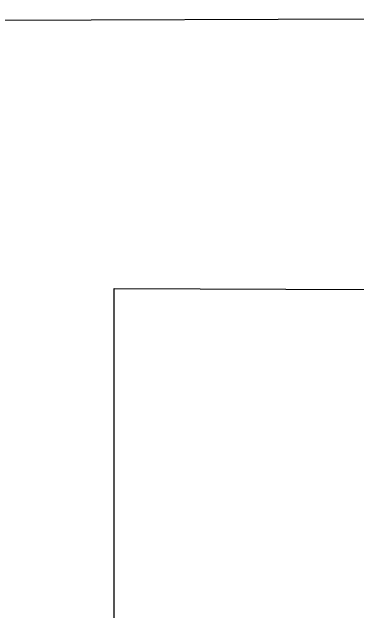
# Model space of a CAD drawing. Header units: millimetres. Extents: x 6110 to 6704, y -2661 to -1821.
# Drawn here: x 6586.62 to 6596.16, y -2183.66 to -2167.08 of the extents above; entities that cross this region are included whole.
import ezdxf

# ---------------------------------------------------------------- set-up
doc = ezdxf.new("R2010")
doc.units = ezdxf.units.MM
doc.header["$LTSCALE"] = 0.1
doc.linetypes.add('HIDDEN2', pattern=[4.7625, 3.175, -1.5875])
doc.layers.add('1', color=4, linetype='HIDDEN2', lineweight=13)
doc.layers.add('DIM', color=3, linetype='Continuous', lineweight=9)

msp = doc.modelspace()

# ---------------------------------------------------------------- hatches: boundary and pattern name
at = {"layer": 'DIM'}
h = msp.add_hatch(dxfattribs=at)
h.set_pattern_fill('ANSI31', color=2)
edge = h.paths.add_edge_path()
edge.add_line((6619.617, -2595.98), (6619.617, -1962.206))
edge.add_line((6634.617, -1966.11), (6619.617, -1966.11))
edge.add_line((6634.617, -2610.98), (6634.617, -1966.11))
edge.add_line((6634.617, -2610.98), (6184.457, -2610.98))
edge.add_line((6619.617, -2595.98), (6184.457, -2595.98))
edge.add_line((6184.457, -2610.98), (6184.457, -2595.98))

# ---------------------------------------------------------------- linework, layer by layer
at = {"layer": '1', "color": 7, "linetype": 'Continuous', "lineweight": -3}
for p, q in [((6599.367, -2167.272), (6583.755, -2167.327)), ((6589.448, -2213.98), (6589.448, -2174.738)), ((6589.449, -2174.737), (6599.367, -2174.772))]:
    msp.add_line(p, q, dxfattribs=at)
msp.add_open_spline([(6589.64, -2215.789), (6589.478, -2214.105), (6589.14, -2210.913), (6588.582, -2206.391), (6588.024, -2202.391), (6587.49, -2198.906), (6586.998, -2195.935), (6586.58, -2193.559), (6586.242, -2191.724), (6585.958, -2190.24), (6585.669, -2188.755), (6585.334, -2187.06), (6584.932, -2185.087), (6584.471, -2182.906), (6584.134, -2181.385), (6583.96, -2180.613)], degree=3, knots=[0, 0, 0, 0, 0.14229, 0.269977, 0.383202, 0.482034, 0.566483, 0.63653, 0.685081, 0.72342, 0.763894, 0.812311, 0.868747, 0.933307, 1, 1, 1, 1], dxfattribs=at)

doc.saveas('drawing.dxf')
